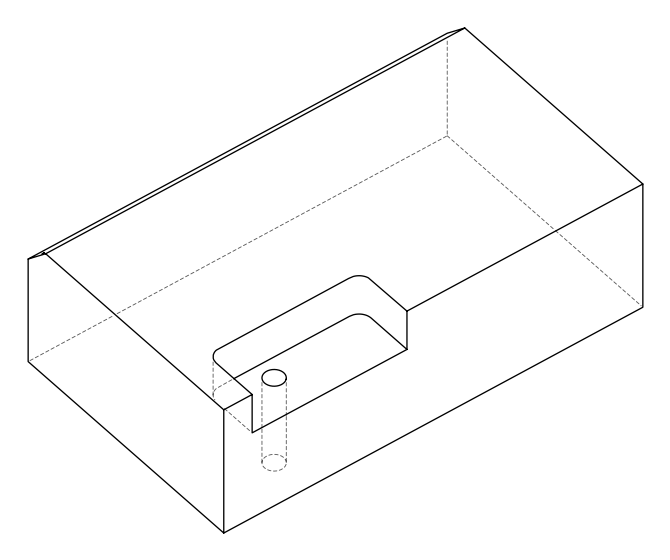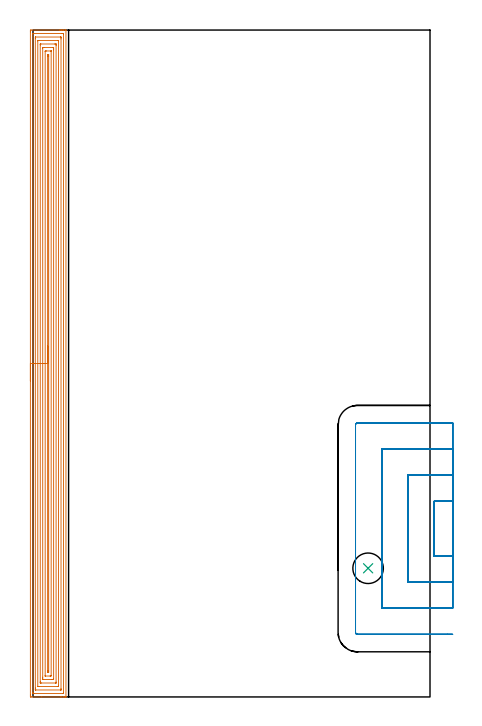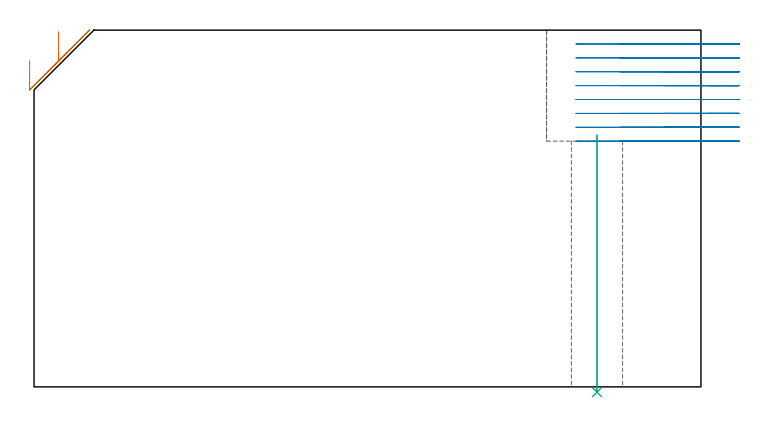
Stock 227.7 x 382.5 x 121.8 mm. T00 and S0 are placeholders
(PLAN: 3 operations, 2 tool changes, 42 min)
(1 AREA_MILL | FG_CHAMFER_SURFACE | UGT0205_001 | 24.72 min | 79588 mm3)
(2 MILL_SLOT | SLOT_PARTIAL_RECTANGULAR | UGT0201_094 | Follow Part, ap 5, ae 75% | 16.89 min | 280259 mm3)
(3 INDEXABLE_INSERT_DRILL_THROUGH_HOLE_FROM_SOLID | STEP1HOLE | NXT0302_006 | 0.36 min | 20129 mm3)
(TOOL UGT0205_001 | Chamfer Mill 20 x 3 x 45 deg. | D20 FL50 Z2)
(TOOL UGT0201_094 | End mill 20 mm | D20 FL38 Z4)
(TOOL NXT0302_006 | Index. Insert Drill 17.5mm [880-D1750L25-05] | D17.5 PA176 FL88 Z2)
(OP 1 AREA_MILL)
G17 G21 G94 G90
T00 M6
G54
G17 G0 G90 X-1.5 Y181.25 S1061 M3
G43 Z131.8 H0
Z111.4
G94 G1 Y181.288 Z110.528 F250.
Y181.402 Z109.663
Y181.591 Z108.812
Y181.853 Z107.98
Y182.187 Z107.174
Y182.59 Z106.4
Y183.058 Z105.664
Y183.59 Z104.972
Y184.179 Z104.329
Y184.822 Z103.739
Y185.514 Z103.208
Y186.25 Z102.74
Y187.024 Z102.337
Y187.83 Z102.003
Y188.662 Z101.741
Y189.513 Z101.552
Y190.378 Z101.438
Y191.25 Z101.4
Y381.481
X-1.499 Y381.888 Z101.401
X-1.495 Y382.369 Z101.403
X-1.492 Y382.491 Z101.406
X-1.019 Y382.5 Z101.878
X15.163 Z118.058
X15.768 Z118.663
X16.324 Z119.221
X16.652 Z119.548
X17.208 Z120.104
X17.536 Z120.43
X18.544 Z121.443
X18.886 Y382.493 Z121.777
X18.897 Y382.491 Z121.788
X18.9 Y382.334 Z121.8
Y0.166
X18.897 Y0.009 Z121.788
X18.886 Y0.007 Z121.777
X18.543 Y0. Z121.443
X18.19 Z121.09
X17.536 Z120.43
X16.324 Z119.221
X15.768 Z118.663
X5.002 Z107.899
X-1.019 Y0.001 Z101.878
X-1.232 Y0.003 Z101.666
X-1.492 Y0.009 Z101.406
X-1.495 Y0.131 Z101.403
X-1.499 Y0.612 Z101.401
X-1.5 Y1.098 Z101.4
Y191.25
X-0.086 Z102.814
Y380.313
X-0.084 Y380.418 Z102.816
X-0.082 Y380.47 Z102.818
X-0.08 Y380.487 Z102.82
X-0.039 Y380.49 Z102.861
X0.356 Y380.499 Z103.256
X16.652 Y380.5 Z119.552
X17.143 Y380.499 Z120.043
X17.371 Y380.493 Z120.271
X17.479 Y380.489 Z120.379
X17.485 Y380.153 Z120.385
Y380.102
Y2.187
X17.484 Y2.082 Z120.384
X17.482 Y2.03 Z120.382
X17.48 Y2.012 Z120.38
X17.439 Y2.01 Z120.339
X17.044 Y2.001 Z119.944
X0.748 Y2. Z103.648
X0.257 Y2.001 Z103.157
X0.029 Y2.007 Z102.929
X-0.079 Y2.011 Z102.821
X-0.085 Y2.347 Z102.815
X-0.086 Y2.398 Z102.814
Y191.25
X1.328 Z104.228
X1.329 Y377.729 Z104.229
X1.332 Y378.316 Z104.232
X1.335 Y378.467 Z104.235
X1.345 Y378.49 Z104.245
X1.389 Y378.496 Z104.289
X1.45 Y378.499 Z104.35
X15.768 Z118.668
X15.95 Y378.495 Z118.85
X16.064 Y378.49 Z118.964
X16.068 Y378.418 Z118.968
X16.07 Y378.316 Z118.97
X16.071 Y378.01 Z118.971
X16.072 Y377.423 Z118.972
X16.071 Y4.771 Z118.971
X16.067 Y4.184 Z118.967
X16.065 Y4.033 Z118.965
X16.055 Y4.01 Z118.955
X16.01 Y4.004 Z118.91
X15.95 Y4.001 Z118.85
X1.631 Z104.531
X1.45 Y4.005 Z104.35
X1.335 Y4.01 Z104.235
X1.332 Y4.082 Z104.232
X1.329 Y4.184 Z104.229
X1.328 Y4.49 Z104.228
Y5.077
Y191.25
X2.743 Z105.643
Y376.3
X2.744 Y376.395 Z105.644
X2.747 Y376.453 Z105.647
X2.749 Y376.48 Z105.649
X2.761 Y376.49 Z105.661
X3.429 Y376.5 Z106.329
X14.032 Z116.932
X14.434 Y376.495 Z117.334
X14.635 Y376.49 Z117.535
X14.651 Y376.487 Z117.551
X14.653 Y376.472 Z117.553
X14.656 Y376.436 Z117.556
X14.657 Y376.384 Z117.557
Y6.2
X14.656 Y6.105 Z117.556
X14.653 Y6.047 Z117.553
X14.651 Y6.02 Z117.551
X14.639 Y6.01 Z117.539
X13.971 Y6. Z116.871
X3.368 Z106.268
X2.966 Y6.005 Z105.866
X2.765 Y6.01 Z105.665
X2.749 Y6.013 Z105.649
X2.747 Y6.028 Z105.647
X2.744 Y6.064 Z105.644
X2.743 Y6.115 Z105.643
Y191.25
X4.157 Z107.057
Y373.978
X4.158 Y374.105 Z107.058
X4.164 Y374.358 Z107.064
X4.169 Y374.491 Z107.069
X4.202 Y374.494 Z107.102
X4.282 Y374.497 Z107.182
X4.525 Y374.5 Z107.425
X12.476 Z115.376
X13.118 Y374.496 Z116.018
X13.209 Y374.493 Z116.109
X13.23 Y374.491 Z116.13
X13.236 Y374.4 Z116.136
X13.24 Y374.232 Z116.14
X13.243 Y373.978 Z116.143
Y373.852
Y8.522
X13.242 Y8.395 Z116.142
X13.236 Y8.142 Z116.136
X13.231 Y8.009 Z116.131
X13.198 Y8.006 Z116.098
X13.118 Y8.003 Z116.018
X12.875 Y8. Z115.775
X4.923 Z107.823
X4.282 Y8.004 Z107.182
X4.191 Y8.007 Z107.091
X4.17 Y8.009 Z107.07
X4.164 Y8.1 Z107.064
X4.16 Y8.268 Z107.06
X4.157 Y8.521 Z107.057
Y8.648
Y191.25
X5.571 Z108.471
X5.572 Y372.066 Z108.472
X5.573 Y372.308 Z108.473
X5.576 Y372.428 Z108.476
X5.578 Y372.48 Z108.478
X5.628 Y372.492 Z108.528
X6.049 Y372.496 Z108.949
X6.504 Y372.5 Z109.404
X11.351 Y372.499 Z114.251
X11.808 Y372.496 Z114.708
X11.821 Y372.49 Z114.721
X11.824 Y372.481 Z114.724
X11.827 Y372.066 Z114.727
X11.829 Y371.583 Z114.729
Y371.173
X11.828 Y10.434 Z114.728
X11.827 Y10.192 Z114.727
X11.824 Y10.072 Z114.724
X11.822 Y10.02 Z114.722
X11.772 Y10.008 Z114.672
X11.351 Y10.004 Z114.251
X10.896 Y10. Z113.796
X6.049 Y10.001 Z108.949
X5.592 Y10.004 Z108.492
X5.579 Y10.01 Z108.479
X5.576 Y10.019 Z108.476
X5.573 Y10.434 Z108.473
X5.571 Y10.917 Z108.471
Y11.327
Y191.25
X6.985 Z109.885
X6.986 Y370.227 Z109.886
Y370.28
X6.992 Y370.48 Z109.892
X7.381 Y370.494 Z110.281
X7.599 Y370.499 Z110.499
X10.368 Z113.268
X10.388 Y370.496 Z113.288
X10.405 Y370.491 Z113.305
X10.408 Y370.468 Z113.308
X10.414 Y370.334 Z113.314
Y12.273
X10.413 Y12.22 Z113.313
X10.408 Y12.02 Z113.308
X10.019 Y12.006 Z112.919
X9.8 Y12.001 Z112.7
X7.031 Z109.931
X7.011 Y12.004 Z109.911
X6.995 Y12.009 Z109.895
X6.992 Y12.032 Z109.892
X6.986 Y12.166 Z109.886
X6.985 Y191.25 Z109.885
X8.399 Z111.299
X8.4 Y367.601 Z111.3
X8.401 Y367.903 Z111.301
X8.406 Y368.494 Z111.306
X8.694 Y368.5 Z111.594
X8.993 Y368.494 Z111.893
X8.998 Y368.193 Z111.898
X9. Y367.601 Z111.9
Y367.298
Y14.899
X8.999 Y14.596 Z111.899
X8.993 Y14.006 Z111.893
X8.706 Y14. Z111.606
X8.7 Z111.6
X8.406 Y14.006 Z111.306
X8.402 Y14.307 Z111.302
X8.4 Y14.899 Z111.3
X8.399 Y15.202 Z111.299
Y191.25
Y192.122 Z111.337
Y192.986 Z111.451
Y193.838 Z111.64
Y194.67 Z111.902
Y195.476 Z112.236
Y196.25 Z112.639
Y196.986 Z113.108
Y197.678 Z113.639
Y198.321 Z114.228
Y198.91 Z114.872
Y199.441 Z115.564
Y199.91 Z116.299
Y200.313 Z117.073
Y200.647 Z117.879
Y200.909 Z118.711
Y201.098 Z119.563
Y201.212 Z120.428
Y201.25 Z121.299
G0 Z131.8
M5
M2
(OP 2 MILL_SLOT)
G17 G21 G94 G90
T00 M6
G54
G17 G0 G90 X240.7 Y112.2 S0 M3
G43 Z131.8 H0
Z117.062
G94 G1 X237.7 F250.
X230. F500.
Y80.9
X237.7
X240.7 F250.
Y127.2
X237.7
X215. F500.
Y65.9
X237.7
X240.7 F250.
Y142.2
X237.7
X200. F500.
Y50.9
X237.7
X240.7 F250.
Y157.2
X237.7
X186.1 F500.
G3 X185. Y156.1 R1.1
G1 Y37.
G3 X186.1 Y35.9 R1.1
G1 X237.7
X240.7 F250.
G0 Y112.2 Z112.325
G1 X237.7
X230. F500.
Y80.9
X237.7
X240.7 F250.
Y127.2
X237.7
X215. F500.
Y65.9
X237.7
X240.7 F250.
Y142.2
X237.7
X200. F500.
Y50.9
X237.7
X240.7 F250.
Y157.2
X237.7
X186.1 F500.
G3 X185. Y156.1 R1.1
G1 Y37.
G3 X186.1 Y35.9 R1.1
G1 X237.7
X240.7 F250.
G0 Y112.2 Z107.587
G1 X237.7
X230. F500.
Y80.9
X237.7
X240.7 F250.
Y127.2
X237.7
X215. F500.
Y65.9
X237.7
X240.7 F250.
Y142.2
X237.7
X200. F500.
Y50.9
X237.7
X240.7 F250.
Y157.2
X237.7
X186.1 F500.
G3 X185. Y156.1 R1.1
G1 Y37.
G3 X186.1 Y35.9 R1.1
G1 X237.7
X240.7 F250.
G0 Y112.2 Z102.85
G1 X237.7
X230. F500.
Y80.9
X237.7
X240.7 F250.
Y127.2
X237.7
X215. F500.
Y65.9
X237.7
X240.7 F250.
Y142.2
X237.7
X200. F500.
Y50.9
X237.7
X240.7 F250.
Y157.2
X237.7
X186.1 F500.
G3 X185. Y156.1 R1.1
G1 Y37.
G3 X186.1 Y35.9 R1.1
G1 X237.7
X240.7 F250.
G0 Y112.2 Z98.112
G1 X237.7
X230. F500.
Y80.9
X237.7
X240.7 F250.
Y127.2
X237.7
X215. F500.
Y65.9
X237.7
X240.7 F250.
Y142.2
X237.7
X200. F500.
Y50.9
X237.7
X240.7 F250.
Y157.2
X237.7
X186.1 F500.
G3 X185. Y156.1 R1.1
G1 Y37.
G3 X186.1 Y35.9 R1.1
G1 X237.7
X240.7 F250.
G0 Y112.2 Z93.375
G1 X237.7
X230. F500.
Y80.9
X237.7
X240.7 F250.
Y127.2
X237.7
X215. F500.
Y65.9
X237.7
X240.7 F250.
Y142.2
X237.7
X200. F500.
Y50.9
X237.7
X240.7 F250.
Y157.2
X237.7
X186.1 F500.
G3 X185. Y156.1 R1.1
G1 Y37.
G3 X186.1 Y35.9 R1.1
G1 X237.7
X240.7 F250.
G0 Y112.2 Z88.637
G1 X237.7
X230. F500.
Y80.9
X237.7
X240.7 F250.
Y127.2
X237.7
X215. F500.
Y65.9
X237.7
X240.7 F250.
Y142.2
X237.7
X200. F500.
Y50.9
X237.7
X240.7 F250.
Y157.2
X237.7
X186.1 F500.
G3 X185. Y156.1 R1.1
G1 Y37.
G3 X186.1 Y35.9 R1.1
G1 X237.7
X240.7 F250.
G0 Y112.2 Z83.9
G1 X237.7
X230. F500.
Y80.9
X237.7
X240.7 F250.
Y127.2
X237.7
X215. F500.
Y65.9
X237.7
X240.7 F250.
Y142.2
X237.7
X200. F500.
Y50.9
X237.7
X240.7 F250.
Y157.2
X237.7
X186.1 F500.
G3 X185. Y156.1 R1.1
G1 Y37.
G3 X186.1 Y35.9 R1.1
G1 X237.7
X240.7 F250.
G0 Z131.8
M5
M2
(OP 3 INDEXABLE_INSERT_DRILL_THROUGH_HOLE_FROM_SOLID)
G17 G21 G94 G90
T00 M6
G54
G17 G0 G90 X192.2 Y73.8 S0 M3
G43 Z131.8 H1
G94 G81 G98 Z-1.806 F250. R85.9
G80
M5
M2
